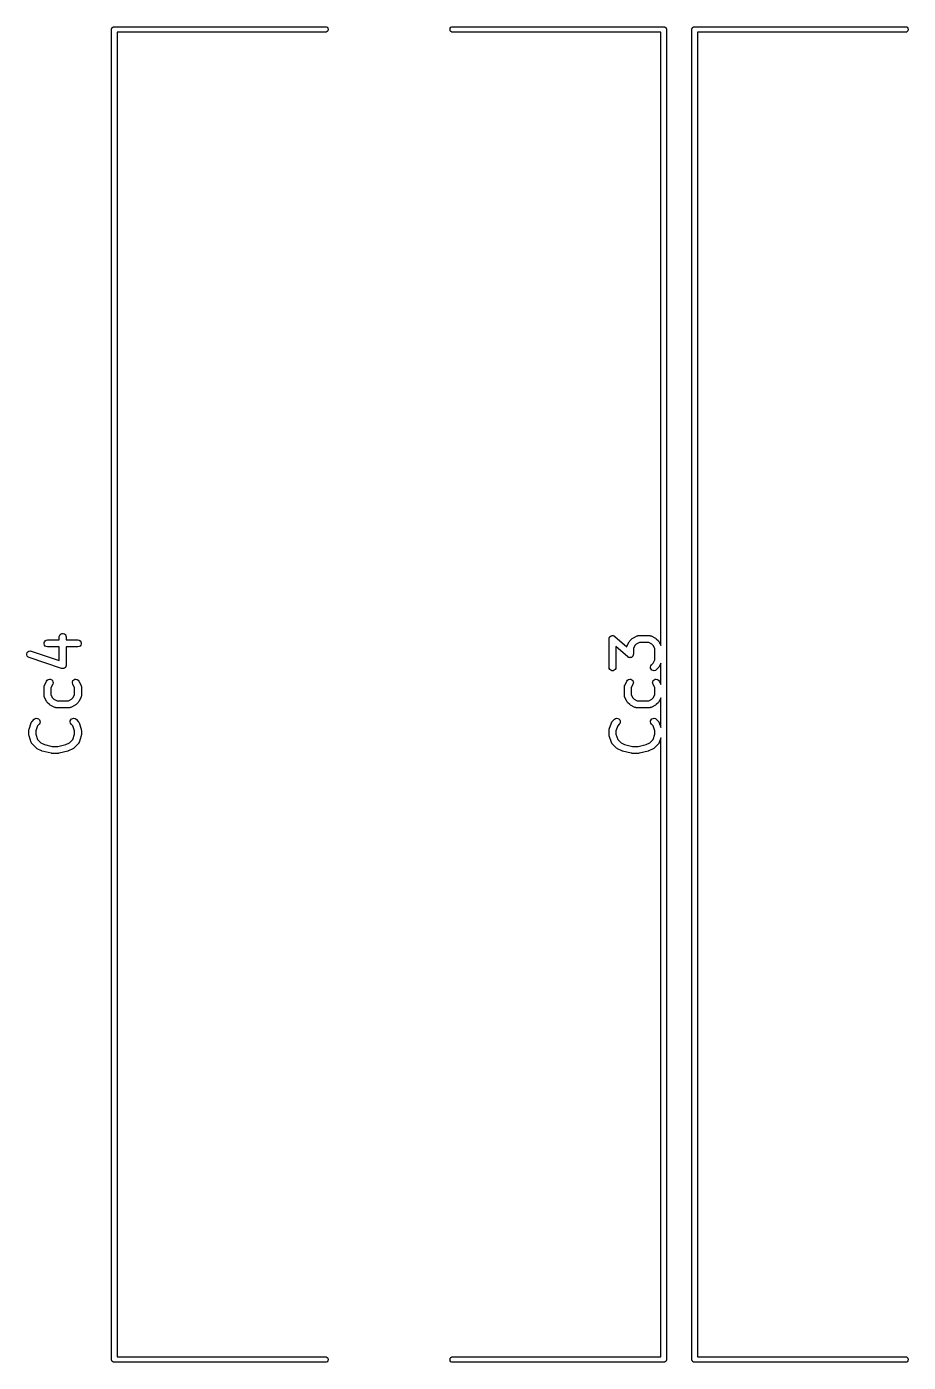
# Model space of a CAD drawing. Extents: x 50 to 243, y -147 to -42.
# Drawn here: x 181.3 to 200.59, y -105.52 to -76.28 of the extents above; entities that cross this region are included whole.
import ezdxf

# ---------------------------------------------------------------- set-up
doc = ezdxf.new("R2010")
doc.units = 0
doc.header["$MEASUREMENT"] = 0
doc.layers.add('BLACK', color=7, linetype='CONTINUOUS')

msp = doc.modelspace()

# ---------------------------------------------------------------- linework, layer by layer
at = {"layer": 'BLACK', "linetype": 'CONTINUOUS'}
for p, q in [((183.163, -76.3172), (183.165, -76.3126)), ((183.165, -76.3126), (183.167, -76.3075)), ((183.167, -76.3075), (183.171, -76.3034)), ((183.171, -76.3034), (183.173, -76.2988)), ((183.173, -76.2988), (183.177, -76.2954)), ((183.177, -76.2954), (183.181, -76.2913)), ((183.181, -76.2913), (183.185, -76.2887)), ((183.185, -76.2887), (183.19, -76.2852)), ((183.19, -76.2852), (183.195, -76.2834)), ((183.195, -76.2834), (183.199, -76.2807)), ((183.199, -76.2807), (183.204, -76.2798)), ((183.204, -76.2798), (183.209, -76.278)), ((183.209, -76.278), (183.215, -76.278)), ((183.215, -76.278), (183.215, -76.278)), ((183.215, -76.278), (187.84, -76.278)), ((187.84, -76.278), (187.856, -76.2807)), ((187.856, -76.2807), (187.874, -76.2913)), ((187.874, -76.2913), (187.888, -76.3075)), ((187.888, -76.3075), (187.895, -76.3274)), ((190.565, -76.3274), (190.572, -76.3075)), ((190.572, -76.3075), (190.586, -76.2913)), ((190.586, -76.2913), (190.604, -76.2807)), ((190.604, -76.2807), (190.62, -76.278)), ((190.62, -76.278), (195.245, -76.278)), ((195.245, -76.278), (195.251, -76.278)), ((195.245, -76.278), (195.245, -76.278)), ((195.251, -76.278), (195.256, -76.2798)), ((195.256, -76.2798), (195.261, -76.2807)), ((195.261, -76.2807), (195.265, -76.2834)), ((195.265, -76.2834), (195.27, -76.2852)), ((195.27, -76.2852), (195.275, -76.2887)), ((195.275, -76.2887), (195.279, -76.2913)), ((195.279, -76.2913), (195.283, -76.2954)), ((195.283, -76.2954), (195.287, -76.2988)), ((195.287, -76.2988), (195.289, -76.3035)), ((195.289, -76.3035), (195.293, -76.3075)), ((195.293, -76.3075), (195.295, -76.3125)), ((195.295, -76.3125), (195.297, -76.3172)), ((195.863, -76.3172), (195.865, -76.3126)), ((195.865, -76.3126), (195.867, -76.3075)), ((195.867, -76.3075), (195.871, -76.3034)), ((195.871, -76.3034), (195.873, -76.2988)), ((195.873, -76.2988), (195.877, -76.2954)), ((195.877, -76.2954), (195.881, -76.2913)), ((195.881, -76.2913), (195.885, -76.2887)), ((195.885, -76.2887), (195.89, -76.2852)), ((195.89, -76.2852), (195.895, -76.2834)), ((195.895, -76.2834), (195.899, -76.2807)), ((195.899, -76.2807), (195.904, -76.2798)), ((195.904, -76.2798), (195.909, -76.278)), ((195.909, -76.278), (195.915, -76.278)), ((195.915, -76.278), (195.915, -76.278)), ((195.915, -76.278), (200.54, -76.278)), ((200.54, -76.278), (200.556, -76.2807)), ((200.556, -76.2807), (200.574, -76.2913)), ((200.574, -76.2913), (200.588, -76.3075)), ((200.588, -76.3075), (200.595, -76.3274)), ((183.16, -76.3274), (183.162, -76.3224)), ((183.16, -76.3328), (183.16, -76.3274)), ((183.16, -105.463), (183.16, -76.3328)), ((183.162, -76.3224), (183.163, -76.3172)), ((187.84, -76.398), (183.28, -76.398)), ((183.28, -76.398), (183.28, -105.398)), ((187.856, -76.3953), (187.84, -76.398)), ((187.874, -76.3847), (187.856, -76.3953)), ((187.888, -76.3685), (187.874, -76.3847)), ((187.895, -76.3486), (187.888, -76.3685)), ((187.895, -76.3274), (187.895, -76.3486)), ((190.565, -76.3486), (190.565, -76.3274)), ((190.572, -76.3685), (190.565, -76.3486)), ((190.586, -76.3847), (190.572, -76.3685)), ((190.604, -76.3953), (190.586, -76.3847)), ((190.62, -76.398), (190.604, -76.3953)), ((195.18, -76.398), (190.62, -76.398)), ((195.18, -89.8217), (195.18, -76.398)), ((195.297, -76.3172), (195.298, -76.3224)), ((195.298, -76.3224), (195.3, -76.3274)), ((195.3, -76.3274), (195.3, -76.3327)), ((195.3, -76.3327), (195.3, -76.3328)), ((195.3, -76.3328), (195.3, -105.463)), ((195.86, -76.3274), (195.862, -76.3224)), ((195.86, -76.3328), (195.86, -76.3274)), ((195.86, -105.463), (195.86, -76.3328)), ((195.862, -76.3224), (195.863, -76.3172)), ((200.54, -76.398), (195.98, -76.398)), ((195.98, -76.398), (195.98, -105.398)), ((200.556, -76.3953), (200.54, -76.398)), ((200.574, -76.3847), (200.556, -76.3953)), ((200.588, -76.3685), (200.574, -76.3847)), ((200.595, -76.3486), (200.588, -76.3685)), ((200.595, -76.3274), (200.595, -76.3486)), ((181.682, -89.7659), (181.691, -89.7415)), ((181.682, -89.792), (181.682, -89.7659)), ((181.691, -89.7415), (181.708, -89.7215)), ((181.708, -89.7215), (181.73, -89.7085)), ((181.73, -89.7085), (181.756, -89.704)), ((181.756, -89.704), (182.014, -89.704)), ((182.014, -89.6361), (182.019, -89.6104)), ((182.014, -89.704), (182.014, -89.6361)), ((182.019, -89.6104), (182.032, -89.5879)), ((182.032, -89.5879), (182.052, -89.5711)), ((182.052, -89.5711), (182.076, -89.5622)), ((182.076, -89.5622), (182.102, -89.5622)), ((182.102, -89.5622), (182.127, -89.5711)), ((182.127, -89.5711), (182.147, -89.5879)), ((182.147, -89.5879), (182.16, -89.6104)), ((182.16, -89.6104), (182.164, -89.6361)), ((182.164, -89.6361), (182.164, -89.704)), ((182.164, -89.704), (182.422, -89.704)), ((182.422, -89.704), (182.448, -89.7085)), ((182.448, -89.7085), (182.471, -89.7215)), ((182.471, -89.7215), (182.487, -89.7415)), ((182.487, -89.7415), (182.496, -89.7659)), ((182.496, -89.7659), (182.496, -89.792)), ((194.047, -89.6837), (194.049, -89.6765)), ((194.047, -90.3028), (194.047, -89.6837)), ((194.049, -89.6692), (194.051, -89.6638)), ((194.049, -89.6765), (194.049, -89.6692)), ((194.051, -89.6638), (194.052, -89.6581)), ((194.052, -89.6581), (194.056, -89.6517)), ((194.056, -89.6517), (194.058, -89.6449)), ((194.058, -89.6449), (194.062, -89.6405)), ((194.062, -89.6405), (194.065, -89.6355)), ((194.065, -89.6355), (194.071, -89.6308)), ((194.071, -89.6308), (194.075, -89.6253)), ((194.075, -89.6253), (194.08, -89.6225)), ((194.08, -89.6225), (194.085, -89.6188)), ((194.085, -89.6188), (194.092, -89.6163)), ((194.092, -89.6163), (194.098, -89.6127)), ((194.098, -89.6127), (194.104, -89.6118)), ((194.104, -89.6118), (194.109, -89.6099)), ((194.109, -89.6099), (194.117, -89.6099)), ((194.117, -89.6099), (194.124, -89.6087)), ((194.124, -89.6087), (194.13, -89.6099)), ((194.13, -89.6099), (194.135, -89.6099)), ((194.135, -89.6099), (194.142, -89.6124)), ((194.142, -89.6124), (194.149, -89.6138)), ((194.149, -89.6138), (194.154, -89.6168)), ((194.154, -89.6168), (194.16, -89.6188)), ((194.16, -89.6188), (194.165, -89.6235)), ((194.165, -89.6235), (194.172, -89.6273)), ((194.172, -89.6273), (194.432, -89.8548)), ((194.436, -89.8406), (194.484, -89.7454)), ((194.484, -89.7454), (194.491, -89.7358)), ((194.491, -89.7358), (194.498, -89.7259)), ((194.498, -89.7259), (194.546, -89.6783)), ((194.546, -89.6783), (194.555, -89.6714)), ((194.555, -89.6714), (194.565, -89.6643)), ((194.565, -89.6643), (194.66, -89.6166)), ((194.712, -89.7587), (194.643, -89.793)), ((194.66, -89.6166), (194.664, -89.6154)), ((194.664, -89.6154), (194.668, -89.6132)), ((194.668, -89.6132), (194.677, -89.6117)), ((194.677, -89.6117), (194.685, -89.6092)), ((194.685, -89.6092), (194.69, -89.6095)), ((194.69, -89.6095), (194.694, -89.6087)), ((194.694, -89.6087), (194.932, -89.6087)), ((194.914, -89.7587), (194.712, -89.7587)), ((194.983, -89.793), (194.914, -89.7587)), ((194.932, -89.6087), (194.936, -89.6095)), ((194.936, -89.6095), (194.94, -89.6092)), ((194.94, -89.6092), (194.949, -89.6117)), ((194.949, -89.6117), (194.958, -89.6132)), ((194.958, -89.6132), (194.961, -89.6154)), ((194.961, -89.6154), (194.965, -89.6166)), ((194.965, -89.6166), (195.061, -89.6643)), ((195.061, -89.6643), (195.07, -89.6714)), ((195.07, -89.6714), (195.08, -89.6783)), ((195.08, -89.6783), (195.128, -89.7259)), ((195.128, -89.7259), (195.135, -89.7358)), ((195.135, -89.7358), (195.142, -89.7454)), ((195.142, -89.7454), (195.18, -89.8217)), ((181.301, -90.006), (181.309, -89.9813)), ((181.301, -90.0321), (181.301, -90.006)), ((181.311, -90.0563), (181.301, -90.0321)), ((181.309, -89.9813), (181.325, -89.9609)), ((181.328, -90.0758), (181.311, -90.0563)), ((181.325, -89.9609), (181.347, -89.9473)), ((181.347, -89.9473), (181.373, -89.9421)), ((181.373, -89.9421), (181.398, -89.9459)), ((181.398, -89.9459), (182.014, -90.1511)), ((181.691, -89.8165), (181.682, -89.792)), ((181.708, -89.8364), (181.691, -89.8165)), ((181.73, -89.8494), (181.708, -89.8364)), ((181.756, -89.854), (181.73, -89.8494)), ((182.014, -89.854), (181.756, -89.854)), ((182.014, -90.1511), (182.014, -89.854)), ((182.422, -89.854), (182.164, -89.854)), ((182.164, -89.854), (182.164, -90.2551)), ((182.448, -89.8494), (182.422, -89.854)), ((182.471, -89.8364), (182.448, -89.8494)), ((182.487, -89.8165), (182.471, -89.8364)), ((182.496, -89.792), (182.487, -89.8165)), ((194.454, -90.0735), (194.197, -89.849)), ((194.197, -89.849), (194.197, -90.3028)), ((194.432, -89.8548), (194.433, -89.8485)), ((194.433, -89.8485), (194.435, -89.8448)), ((194.435, -89.8448), (194.436, -89.8406)), ((194.567, -90.0559), (194.564, -90.0602)), ((194.57, -90.049), (194.567, -90.0559)), ((194.574, -90.0427), (194.57, -90.049)), ((194.575, -90.037), (194.574, -90.0427)), ((194.577, -90.0316), (194.575, -90.037)), ((194.578, -90.017), (194.577, -90.0243)), ((194.577, -90.0243), (194.577, -90.0316)), ((194.613, -89.8234), (194.578, -89.8919)), ((194.578, -89.8919), (194.578, -90.017)), ((194.643, -89.793), (194.613, -89.8234)), ((195.013, -89.8234), (194.983, -89.793)), ((195.047, -89.8919), (195.013, -89.8234)), ((195.047, -90.1422), (195.047, -89.8919)), ((181.351, -90.0882), (181.328, -90.0758)), ((182.065, -90.3263), (181.351, -90.0882)), ((182.071, -90.3271), (182.065, -90.3263)), ((182.076, -90.329), (182.071, -90.3271)), ((182.084, -90.329), (182.076, -90.329)), ((182.091, -90.3301), (182.084, -90.329)), ((182.097, -90.329), (182.091, -90.3301)), ((182.102, -90.329), (182.097, -90.329)), ((182.109, -90.3264), (182.102, -90.329)), ((182.117, -90.3249), (182.109, -90.3264)), ((182.121, -90.322), (182.117, -90.3249)), ((182.127, -90.3201), (182.121, -90.322)), ((182.132, -90.3152), (182.127, -90.3201)), ((182.139, -90.3113), (182.132, -90.3152)), ((182.142, -90.3069), (182.139, -90.3113)), ((182.147, -90.3034), (182.142, -90.3069)), ((182.15, -90.2968), (182.147, -90.3034)), ((182.155, -90.2909), (182.15, -90.2968)), ((182.157, -90.2856), (182.155, -90.2909)), ((182.16, -90.2808), (182.157, -90.2856)), ((182.161, -90.2733), (182.16, -90.2808)), ((182.163, -90.2661), (182.161, -90.2733)), ((182.164, -90.2551), (182.163, -90.2606)), ((182.163, -90.2606), (182.163, -90.2661)), ((194.052, -90.3284), (194.047, -90.3028)), ((194.065, -90.351), (194.052, -90.3284)), ((194.085, -90.3677), (194.065, -90.351)), ((194.18, -90.351), (194.16, -90.3677)), ((194.193, -90.3284), (194.18, -90.351)), ((194.197, -90.3028), (194.193, -90.3284)), ((194.46, -90.0773), (194.454, -90.0735)), ((194.466, -90.082), (194.46, -90.0773)), ((194.471, -90.084), (194.466, -90.082)), ((194.476, -90.087), (194.471, -90.084)), ((194.483, -90.0884), (194.476, -90.087)), ((194.49, -90.0909), (194.483, -90.0884)), ((194.496, -90.0909), (194.49, -90.0909)), ((194.502, -90.092), (194.496, -90.0909)), ((194.509, -90.0909), (194.502, -90.092)), ((194.516, -90.0909), (194.509, -90.0909)), ((194.522, -90.0889), (194.516, -90.0909)), ((194.528, -90.088), (194.522, -90.0889)), ((194.534, -90.0845), (194.528, -90.088)), ((194.541, -90.082), (194.534, -90.0845)), ((194.545, -90.0783), (194.541, -90.082)), ((194.55, -90.0755), (194.545, -90.0783)), ((194.555, -90.07), (194.55, -90.0755)), ((194.561, -90.0653), (194.555, -90.07)), ((194.564, -90.0602), (194.561, -90.0653)), ((194.952, -90.2962), (194.959, -90.2711)), ((194.955, -90.3222), (194.952, -90.2962)), ((194.966, -90.3458), (194.955, -90.3222)), ((194.959, -90.2711), (194.974, -90.2497)), ((194.984, -90.3642), (194.966, -90.3458)), ((194.974, -90.2497), (195.013, -90.2107)), ((195.013, -90.2107), (195.047, -90.1422)), ((195.128, -90.3082), (195.08, -90.3558)), ((195.135, -90.2983), (195.128, -90.3082)), ((195.142, -90.2887), (195.135, -90.2983)), ((195.18, -90.2124), (195.142, -90.2887)), ((195.18, -90.6789), (195.18, -90.2124)), ((181.689, -90.6978), (181.736, -90.6026)), ((181.736, -90.6026), (181.752, -90.5816)), ((181.752, -90.5816), (181.774, -90.5673)), ((181.774, -90.5673), (181.799, -90.5612)), ((181.799, -90.5612), (181.825, -90.5642)), ((181.825, -90.5642), (181.848, -90.5759)), ((181.848, -90.5759), (181.866, -90.5948)), ((181.866, -90.5948), (181.876, -90.6187)), ((181.876, -90.6187), (181.878, -90.6447)), ((182.3, -90.6447), (182.302, -90.6187)), ((182.302, -90.6187), (182.312, -90.5948)), ((182.312, -90.5948), (182.33, -90.5759)), ((182.33, -90.5759), (182.353, -90.5642)), ((182.353, -90.5642), (182.379, -90.5612)), ((182.379, -90.5612), (182.405, -90.5673)), ((182.405, -90.5673), (182.426, -90.5816)), ((182.426, -90.5816), (182.442, -90.6026)), ((182.442, -90.6026), (182.489, -90.6978)), ((194.109, -90.3766), (194.085, -90.3677)), ((194.135, -90.3766), (194.109, -90.3766)), ((194.16, -90.3677), (194.135, -90.3766)), ((194.389, -90.6978), (194.436, -90.6026)), ((194.436, -90.6026), (194.452, -90.5816)), ((194.452, -90.5816), (194.474, -90.5673)), ((194.474, -90.5673), (194.499, -90.5612)), ((194.499, -90.5612), (194.525, -90.5642)), ((194.525, -90.5642), (194.548, -90.5759)), ((194.548, -90.5759), (194.566, -90.5948)), ((194.566, -90.5948), (194.576, -90.6187)), ((194.576, -90.6187), (194.578, -90.6447)), ((195.008, -90.3752), (194.984, -90.3642)), ((195, -90.6447), (195.002, -90.6187)), ((195.002, -90.6187), (195.012, -90.5948)), ((195.034, -90.3775), (195.008, -90.3752)), ((195.012, -90.5948), (195.03, -90.5759)), ((195.03, -90.5759), (195.053, -90.5642)), ((195.059, -90.3707), (195.034, -90.3775)), ((195.053, -90.5642), (195.079, -90.5612)), ((195.08, -90.3558), (195.059, -90.3707)), ((195.079, -90.5612), (195.105, -90.5673)), ((195.105, -90.5673), (195.126, -90.5816)), ((195.126, -90.5816), (195.142, -90.6026)), ((195.142, -90.6026), (195.18, -90.6789)), ((181.681, -90.7228), (181.684, -90.7143)), ((181.681, -90.7271), (181.681, -90.7228)), ((181.681, -90.7313), (181.681, -90.7271)), ((181.681, -90.9218), (181.681, -90.7313)), ((181.681, -90.9261), (181.681, -90.9218)), ((181.681, -90.9304), (181.681, -90.9261)), ((181.684, -90.9388), (181.681, -90.9304)), ((181.684, -90.7143), (181.685, -90.7057)), ((181.685, -90.7057), (181.687, -90.7019)), ((181.687, -90.7019), (181.689, -90.6978)), ((181.87, -90.6696), (181.831, -90.749)), ((181.831, -90.749), (181.831, -90.9041)), ((181.831, -90.9041), (181.865, -90.9726)), ((181.878, -90.6447), (181.87, -90.6696)), ((182.308, -90.6696), (182.3, -90.6447)), ((182.347, -90.749), (182.308, -90.6696)), ((182.313, -90.9726), (182.347, -90.9041)), ((182.347, -90.9041), (182.347, -90.749)), ((182.489, -90.6978), (182.491, -90.7019)), ((182.491, -90.7019), (182.493, -90.7057)), ((182.493, -90.7057), (182.494, -90.7143)), ((182.494, -90.7143), (182.497, -90.7228)), ((182.497, -90.9304), (182.494, -90.9388)), ((182.497, -90.7228), (182.497, -90.7271)), ((182.497, -90.7271), (182.497, -90.7313)), ((182.497, -90.7313), (182.497, -90.9218)), ((182.497, -90.9218), (182.497, -90.9261)), ((182.497, -90.9261), (182.497, -90.9304)), ((194.381, -90.7228), (194.384, -90.7143)), ((194.381, -90.7271), (194.381, -90.7228)), ((194.381, -90.7313), (194.381, -90.7271)), ((194.381, -90.9218), (194.381, -90.7313)), ((194.381, -90.9261), (194.381, -90.9218)), ((194.381, -90.9304), (194.381, -90.9261)), ((194.384, -90.9388), (194.381, -90.9304)), ((194.384, -90.7143), (194.385, -90.7057)), ((194.385, -90.7057), (194.387, -90.7019)), ((194.387, -90.7019), (194.389, -90.6978)), ((194.57, -90.6696), (194.531, -90.749)), ((194.531, -90.749), (194.531, -90.9041)), ((194.531, -90.9041), (194.565, -90.9726)), ((194.578, -90.6447), (194.57, -90.6696)), ((195.008, -90.6696), (195, -90.6447)), ((195.047, -90.749), (195.008, -90.6696)), ((195.013, -90.9726), (195.047, -90.9041)), ((195.047, -90.9041), (195.047, -90.749)), ((181.685, -90.9475), (181.684, -90.9388)), ((181.687, -90.9512), (181.685, -90.9475)), ((181.689, -90.9553), (181.687, -90.9512)), ((181.736, -91.0506), (181.689, -90.9553)), ((181.743, -91.0602), (181.736, -91.0506)), ((181.75, -91.0701), (181.743, -91.0602)), ((181.798, -91.1177), (181.75, -91.0701)), ((181.808, -91.1246), (181.798, -91.1177)), ((181.817, -91.1317), (181.808, -91.1246)), ((181.913, -91.1794), (181.817, -91.1317)), ((181.865, -90.9726), (181.895, -91.003)), ((181.895, -91.003), (181.964, -91.0373)), ((181.917, -91.1806), (181.913, -91.1794)), ((181.921, -91.1828), (181.917, -91.1806)), ((181.929, -91.1843), (181.921, -91.1828)), ((181.938, -91.1868), (181.929, -91.1843)), ((181.942, -91.1865), (181.938, -91.1868)), ((181.946, -91.1873), (181.942, -91.1865)), ((182.232, -91.1873), (181.946, -91.1873)), ((181.964, -91.0373), (182.214, -91.0373)), ((182.214, -91.0373), (182.283, -91.003)), ((182.236, -91.1865), (182.232, -91.1873)), ((182.24, -91.1868), (182.236, -91.1865)), ((182.249, -91.1843), (182.24, -91.1868)), ((182.258, -91.1828), (182.249, -91.1843)), ((182.261, -91.1806), (182.258, -91.1828)), ((182.265, -91.1794), (182.261, -91.1806)), ((182.361, -91.1317), (182.265, -91.1794)), ((182.283, -91.003), (182.313, -90.9726)), ((182.37, -91.1246), (182.361, -91.1317)), ((182.38, -91.1177), (182.37, -91.1246)), ((182.428, -91.0701), (182.38, -91.1177)), ((182.435, -91.0602), (182.428, -91.0701)), ((182.442, -91.0506), (182.435, -91.0602)), ((182.489, -90.9553), (182.442, -91.0506)), ((182.491, -90.9512), (182.489, -90.9553)), ((182.493, -90.9475), (182.491, -90.9512)), ((182.494, -90.9388), (182.493, -90.9475)), ((194.385, -90.9475), (194.384, -90.9388)), ((194.387, -90.9512), (194.385, -90.9475)), ((194.389, -90.9553), (194.387, -90.9512)), ((194.436, -91.0506), (194.389, -90.9553)), ((194.443, -91.0602), (194.436, -91.0506)), ((194.45, -91.0701), (194.443, -91.0602)), ((194.498, -91.1177), (194.45, -91.0701)), ((194.508, -91.1246), (194.498, -91.1177)), ((194.517, -91.1317), (194.508, -91.1246)), ((194.613, -91.1794), (194.517, -91.1317)), ((194.565, -90.9726), (194.595, -91.003)), ((194.595, -91.003), (194.664, -91.0373)), ((194.617, -91.1806), (194.613, -91.1794)), ((194.621, -91.1828), (194.617, -91.1806)), ((194.629, -91.1843), (194.621, -91.1828)), ((194.638, -91.1868), (194.629, -91.1843)), ((194.642, -91.1865), (194.638, -91.1868)), ((194.646, -91.1873), (194.642, -91.1865)), ((194.932, -91.1873), (194.646, -91.1873)), ((194.664, -91.0373), (194.914, -91.0373)), ((194.914, -91.0373), (194.983, -91.003)), ((194.936, -91.1865), (194.932, -91.1873)), ((194.94, -91.1868), (194.936, -91.1865)), ((194.949, -91.1843), (194.94, -91.1868)), ((194.958, -91.1828), (194.949, -91.1843)), ((194.961, -91.1806), (194.958, -91.1828)), ((194.965, -91.1794), (194.961, -91.1806)), ((195.061, -91.1317), (194.965, -91.1794)), ((194.983, -91.003), (195.013, -90.9726)), ((195.07, -91.1246), (195.061, -91.1317)), ((195.08, -91.1177), (195.07, -91.1246)), ((195.128, -91.0701), (195.08, -91.1177)), ((195.135, -91.0602), (195.128, -91.0701)), ((195.142, -91.0506), (195.135, -91.0602)), ((195.18, -90.9743), (195.142, -91.0506)), ((195.18, -91.6194), (195.18, -90.9743)), ((181.351, -91.66), (181.399, -91.5171)), ((181.399, -91.5171), (181.401, -91.5133)), ((181.401, -91.5133), (181.402, -91.5092)), ((181.402, -91.5092), (181.407, -91.502)), ((181.407, -91.502), (181.411, -91.4942)), ((181.411, -91.4942), (181.414, -91.4914)), ((181.414, -91.4914), (181.417, -91.4878)), ((181.417, -91.4878), (181.465, -91.4402)), ((181.465, -91.4402), (181.486, -91.4253)), ((181.486, -91.4253), (181.511, -91.4185)), ((181.511, -91.4185), (181.537, -91.4208)), ((181.537, -91.4208), (181.561, -91.4318)), ((181.561, -91.4318), (181.579, -91.4502)), ((181.579, -91.4502), (181.59, -91.4738)), ((181.592, -91.4998), (181.586, -91.5249)), ((181.59, -91.4738), (181.592, -91.4998)), ((182.252, -91.4998), (182.255, -91.4738)), ((182.259, -91.5249), (182.252, -91.4998)), ((182.255, -91.4738), (182.266, -91.4502)), ((182.266, -91.4502), (182.284, -91.4318)), ((182.284, -91.4318), (182.308, -91.4208)), ((182.308, -91.4208), (182.334, -91.4185)), ((182.334, -91.4185), (182.359, -91.4253)), ((182.359, -91.4253), (182.38, -91.4402)), ((182.38, -91.4402), (182.428, -91.4878)), ((182.428, -91.4878), (182.43, -91.4914)), ((182.43, -91.4914), (182.434, -91.4942)), ((182.434, -91.4942), (182.438, -91.502)), ((182.438, -91.502), (182.443, -91.5092)), ((182.443, -91.5092), (182.444, -91.5133)), ((182.444, -91.5133), (182.446, -91.5171)), ((182.446, -91.5171), (182.494, -91.66)), ((194.051, -91.66), (194.099, -91.5171)), ((194.099, -91.5171), (194.101, -91.5133)), ((194.101, -91.5133), (194.102, -91.5092)), ((194.102, -91.5092), (194.107, -91.502)), ((194.107, -91.502), (194.111, -91.4942)), ((194.111, -91.4942), (194.114, -91.4914)), ((194.114, -91.4914), (194.117, -91.4878)), ((194.117, -91.4878), (194.165, -91.4402)), ((194.165, -91.4402), (194.186, -91.4253)), ((194.186, -91.4253), (194.211, -91.4185)), ((194.211, -91.4185), (194.237, -91.4208)), ((194.237, -91.4208), (194.261, -91.4318)), ((194.261, -91.4318), (194.279, -91.4502)), ((194.279, -91.4502), (194.29, -91.4738)), ((194.292, -91.4998), (194.286, -91.5249)), ((194.29, -91.4738), (194.292, -91.4998)), ((194.952, -91.4998), (194.955, -91.4738)), ((194.959, -91.5249), (194.952, -91.4998)), ((194.955, -91.4738), (194.966, -91.4502)), ((194.966, -91.4502), (194.984, -91.4318)), ((194.984, -91.4318), (195.008, -91.4208)), ((195.008, -91.4208), (195.034, -91.4185)), ((195.034, -91.4185), (195.059, -91.4253)), ((195.059, -91.4253), (195.08, -91.4402)), ((195.08, -91.4402), (195.128, -91.4878)), ((195.128, -91.4878), (195.13, -91.4914)), ((195.13, -91.4914), (195.134, -91.4942)), ((195.134, -91.4942), (195.138, -91.502)), ((195.138, -91.502), (195.143, -91.5092)), ((195.143, -91.5092), (195.144, -91.5133)), ((195.144, -91.5133), (195.146, -91.5171)), ((195.146, -91.5171), (195.18, -91.6194)), ((181.347, -91.6837), (181.349, -91.6719)), ((181.347, -91.779), (181.347, -91.6837)), ((181.349, -91.7908), (181.347, -91.779)), ((181.349, -91.6719), (181.351, -91.66)), ((181.351, -91.8027), (181.349, -91.7908)), ((181.399, -91.9455), (181.351, -91.8027)), ((181.536, -91.5814), (181.497, -91.6959)), ((181.497, -91.6959), (181.497, -91.7668)), ((181.497, -91.7668), (181.536, -91.8813)), ((181.571, -91.5463), (181.536, -91.5814)), ((181.586, -91.5249), (181.571, -91.5463)), ((182.274, -91.5463), (182.259, -91.5249)), ((182.309, -91.5814), (182.274, -91.5463)), ((182.347, -91.6959), (182.309, -91.5814)), ((182.309, -91.8813), (182.347, -91.7668)), ((182.347, -91.7668), (182.347, -91.6959)), ((182.494, -91.8027), (182.446, -91.9455)), ((182.494, -91.66), (182.495, -91.6719)), ((182.495, -91.7908), (182.494, -91.8027)), ((182.495, -91.6719), (182.497, -91.6837)), ((182.497, -91.779), (182.495, -91.7908)), ((182.497, -91.6837), (182.497, -91.779)), ((194.047, -91.6837), (194.049, -91.6719)), ((194.047, -91.779), (194.047, -91.6837)), ((194.049, -91.7908), (194.047, -91.779)), ((194.049, -91.6719), (194.051, -91.66)), ((194.051, -91.8027), (194.049, -91.7908)), ((194.099, -91.9455), (194.051, -91.8027)), ((194.236, -91.5814), (194.197, -91.6959)), ((194.197, -91.6959), (194.197, -91.7668)), ((194.197, -91.7668), (194.236, -91.8813)), ((194.271, -91.5463), (194.236, -91.5814)), ((194.286, -91.5249), (194.271, -91.5463)), ((194.974, -91.5463), (194.959, -91.5249)), ((195.009, -91.5814), (194.974, -91.5463)), ((195.047, -91.6959), (195.009, -91.5814)), ((195.009, -91.8813), (195.047, -91.7668)), ((195.047, -91.7668), (195.047, -91.6959)), ((181.401, -91.9493), (181.399, -91.9455)), ((181.402, -91.9535), (181.401, -91.9493)), ((181.407, -91.9607), (181.402, -91.9535)), ((181.411, -91.9684), (181.407, -91.9607)), ((181.414, -91.9713), (181.411, -91.9684)), ((181.417, -91.9748), (181.414, -91.9713)), ((181.512, -92.0701), (181.417, -91.9748)), ((181.522, -92.077), (181.512, -92.0701)), ((181.532, -92.0841), (181.522, -92.077)), ((181.627, -92.1317), (181.532, -92.0841)), ((181.536, -91.8813), (181.61, -91.9554)), ((181.61, -91.9554), (181.687, -91.9939)), ((181.687, -91.9939), (181.86, -92.0373)), ((181.86, -92.0373), (181.985, -92.0373)), ((181.985, -92.0373), (182.158, -91.9939)), ((182.158, -91.9939), (182.235, -91.9554)), ((182.313, -92.0841), (182.218, -92.1317)), ((182.235, -91.9554), (182.309, -91.8813)), ((182.323, -92.077), (182.313, -92.0841)), ((182.333, -92.0701), (182.323, -92.077)), ((182.428, -91.9748), (182.333, -92.0701)), ((182.43, -91.9713), (182.428, -91.9748)), ((182.434, -91.9684), (182.43, -91.9713)), ((182.438, -91.9607), (182.434, -91.9684)), ((182.443, -91.9535), (182.438, -91.9607)), ((182.444, -91.9493), (182.443, -91.9535)), ((182.446, -91.9455), (182.444, -91.9493)), ((194.101, -91.9493), (194.099, -91.9455)), ((194.102, -91.9535), (194.101, -91.9493)), ((194.107, -91.9607), (194.102, -91.9535)), ((194.111, -91.9684), (194.107, -91.9607)), ((194.114, -91.9713), (194.111, -91.9684)), ((194.117, -91.9748), (194.114, -91.9713)), ((194.212, -92.0701), (194.117, -91.9748)), ((194.222, -92.077), (194.212, -92.0701)), ((194.232, -92.0841), (194.222, -92.077)), ((194.327, -92.1317), (194.232, -92.0841)), ((194.236, -91.8813), (194.31, -91.9554)), ((194.31, -91.9554), (194.387, -91.9939)), ((194.387, -91.9939), (194.56, -92.0373)), ((194.56, -92.0373), (194.685, -92.0373)), ((194.685, -92.0373), (194.858, -91.9939)), ((194.858, -91.9939), (194.935, -91.9554)), ((195.013, -92.0841), (194.918, -92.1317)), ((194.935, -91.9554), (195.009, -91.8813)), ((195.023, -92.077), (195.013, -92.0841)), ((195.033, -92.0701), (195.023, -92.077)), ((195.128, -91.9748), (195.033, -92.0701)), ((195.13, -91.9713), (195.128, -91.9748)), ((195.134, -91.9684), (195.13, -91.9713)), ((195.138, -91.9607), (195.134, -91.9684)), ((195.143, -91.9535), (195.138, -91.9607)), ((195.144, -91.9493), (195.143, -91.9535)), ((195.146, -91.9455), (195.144, -91.9493)), ((195.18, -91.8433), (195.146, -91.9455)), ((195.18, -105.398), (195.18, -91.8433)), ((181.635, -92.1341), (181.627, -92.1317)), ((181.642, -92.1374), (181.635, -92.1341)), ((181.833, -92.185), (181.642, -92.1374)), ((181.842, -92.1857), (181.833, -92.185)), ((181.851, -92.1873), (181.842, -92.1857)), ((181.994, -92.1873), (181.851, -92.1873)), ((182.003, -92.1857), (181.994, -92.1873)), ((182.012, -92.185), (182.003, -92.1857)), ((182.202, -92.1374), (182.012, -92.185)), ((182.21, -92.1341), (182.202, -92.1374)), ((182.218, -92.1317), (182.21, -92.1341)), ((194.335, -92.1341), (194.327, -92.1317)), ((194.342, -92.1374), (194.335, -92.1341)), ((194.533, -92.185), (194.342, -92.1374)), ((194.542, -92.1857), (194.533, -92.185)), ((194.551, -92.1873), (194.542, -92.1857)), ((194.694, -92.1873), (194.551, -92.1873)), ((194.703, -92.1857), (194.694, -92.1873)), ((194.712, -92.185), (194.703, -92.1857)), ((194.902, -92.1374), (194.712, -92.185)), ((194.91, -92.1341), (194.902, -92.1374)), ((194.918, -92.1317), (194.91, -92.1341)), ((183.16, -105.469), (183.16, -105.463)), ((183.16, -105.463), (183.16, -105.463)), ((183.162, -105.474), (183.16, -105.469)), ((183.163, -105.479), (183.162, -105.474)), ((183.165, -105.483), (183.163, -105.479)), ((183.167, -105.488), (183.165, -105.483)), ((183.171, -105.493), (183.167, -105.488)), ((183.173, -105.497), (183.171, -105.493)), ((183.177, -105.501), (183.173, -105.497)), ((183.181, -105.505), (183.177, -105.501)), ((183.185, -105.507), (183.181, -105.505)), ((183.19, -105.511), (183.185, -105.507)), ((183.195, -105.513), (183.19, -105.511)), ((183.199, -105.515), (183.195, -105.513)), ((183.204, -105.516), (183.199, -105.515)), ((183.209, -105.518), (183.204, -105.516)), ((183.215, -105.518), (183.209, -105.518)), ((187.84, -105.518), (183.215, -105.518)), ((183.215, -105.518), (183.215, -105.518)), ((183.28, -105.398), (187.84, -105.398)), ((187.84, -105.398), (187.856, -105.401)), ((187.856, -105.515), (187.84, -105.518)), ((187.856, -105.401), (187.874, -105.411)), ((187.874, -105.505), (187.856, -105.515)), ((187.874, -105.411), (187.888, -105.428)), ((187.888, -105.488), (187.874, -105.505)), ((187.888, -105.428), (187.895, -105.447)), ((187.895, -105.469), (187.888, -105.488)), ((187.895, -105.447), (187.895, -105.469)), ((190.565, -105.447), (190.572, -105.428)), ((190.565, -105.469), (190.565, -105.447)), ((190.572, -105.488), (190.565, -105.469)), ((190.572, -105.428), (190.586, -105.411)), ((190.586, -105.505), (190.572, -105.488)), ((190.586, -105.411), (190.604, -105.401)), ((190.604, -105.515), (190.586, -105.505)), ((190.604, -105.401), (190.62, -105.398)), ((190.62, -105.518), (190.604, -105.515)), ((190.62, -105.398), (195.18, -105.398)), ((195.245, -105.518), (190.62, -105.518)), ((195.251, -105.518), (195.245, -105.518)), ((195.245, -105.518), (195.245, -105.518)), ((195.256, -105.516), (195.251, -105.518)), ((195.261, -105.515), (195.256, -105.516)), ((195.265, -105.513), (195.261, -105.515)), ((195.27, -105.511), (195.265, -105.513)), ((195.275, -105.507), (195.27, -105.511)), ((195.279, -105.505), (195.275, -105.507)), ((195.283, -105.501), (195.279, -105.505)), ((195.287, -105.497), (195.283, -105.501)), ((195.289, -105.493), (195.287, -105.497)), ((195.293, -105.488), (195.289, -105.493)), ((195.295, -105.483), (195.293, -105.488)), ((195.297, -105.479), (195.295, -105.483)), ((195.298, -105.474), (195.297, -105.479)), ((195.3, -105.469), (195.298, -105.474)), ((195.3, -105.463), (195.3, -105.463)), ((195.3, -105.463), (195.3, -105.469)), ((195.86, -105.469), (195.86, -105.463)), ((195.86, -105.463), (195.86, -105.463)), ((195.862, -105.474), (195.86, -105.469)), ((195.863, -105.479), (195.862, -105.474)), ((195.865, -105.483), (195.863, -105.479)), ((195.867, -105.488), (195.865, -105.483)), ((195.871, -105.493), (195.867, -105.488)), ((195.873, -105.497), (195.871, -105.493)), ((195.877, -105.501), (195.873, -105.497)), ((195.881, -105.505), (195.877, -105.501)), ((195.885, -105.507), (195.881, -105.505)), ((195.89, -105.511), (195.885, -105.507)), ((195.895, -105.513), (195.89, -105.511)), ((195.899, -105.515), (195.895, -105.513)), ((195.904, -105.516), (195.899, -105.515)), ((195.909, -105.518), (195.904, -105.516)), ((195.915, -105.518), (195.909, -105.518)), ((200.54, -105.518), (195.915, -105.518)), ((195.915, -105.518), (195.915, -105.518)), ((195.98, -105.398), (200.54, -105.398)), ((200.54, -105.398), (200.556, -105.401)), ((200.556, -105.515), (200.54, -105.518)), ((200.556, -105.401), (200.574, -105.411)), ((200.574, -105.505), (200.556, -105.515)), ((200.574, -105.411), (200.588, -105.428)), ((200.588, -105.488), (200.574, -105.505)), ((200.588, -105.428), (200.595, -105.447)), ((200.595, -105.469), (200.588, -105.488)), ((200.595, -105.447), (200.595, -105.469))]:
    msp.add_line(p, q, dxfattribs=at)

doc.saveas('drawing.dxf')
